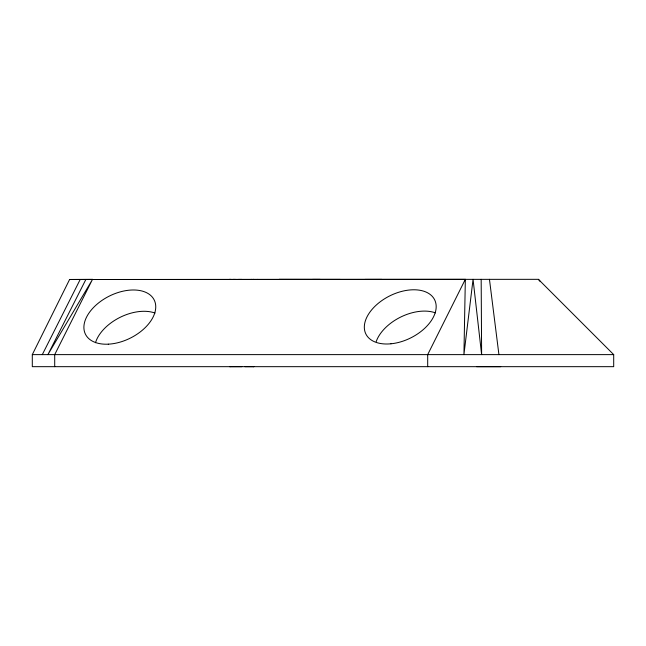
<?xml version="1.0" encoding="UTF-8"?>
<svg xmlns="http://www.w3.org/2000/svg" width="646" height="646" viewBox="0 0 646 646"><rect width="100%" height="100%" fill="white"/><g stroke="black" fill="none" stroke-linecap="round" stroke-linejoin="round"><path stroke-width="0.97" d="M32.3 354.622L32.3 366.67L613.7 366.67L613.7 354.622L538.409 279.33L69.598 279.5L32.3 354.622L613.7 354.622M69.598 279.5L465.338 279.33L463.925 354.622L473.058 279.33L481.625 354.622L481.173 279.33M465.338 279.33L427.692 354.622L427.692 366.67M42.297 354.622L80.136 279.621M85.773 279.645L47.901 354.622L92.354 279.67L54.708 354.622L54.708 366.67M241.814 279.419L238.431 279.419M235.524 279.419L233.028 279.419M70.325 279.468L92.717 279.33M231.115 279.419L229.766 279.419L230.178 279.419M312.559 279.419L340.208 279.419M364.982 279.419L381.826 279.395M230.186 366.67L229.774 366.67L241.822 366.662M253.458 366.67L253.87 366.662L244.939 366.67M476.619 366.67L500.715 366.67M279.129 279.33L320.198 279.395M251.375 279.419L251.98 279.419M230.033 279.419L229.5 279.419M257.35 279.419L257.786 279.427M538.409 279.33L540.363 281.632M489.458 279.33L498.922 354.622M95.479 342.727A38.397 23.482 -26.5 0 1 155.008 313.06M376.19 341.637A38.397 23.482 -26.5 0 1 435.444 312.874M253.862 279.419L253.45 279.419L253.862 279.419M390.951 343.793A38.397 23.482 -26.5 0 0 434.944 300.471A38.397 23.482 -26.5 0 0 374.841 306.406A38.397 23.482 -26.5 0 0 390.951 343.793M108.302 344.165A38.397 23.482 -26.5 0 0 155.048 302.102A38.397 23.482 -26.5 0 0 96.117 305.009A38.397 23.482 -26.5 0 0 108.302 344.165"/></g></svg>
